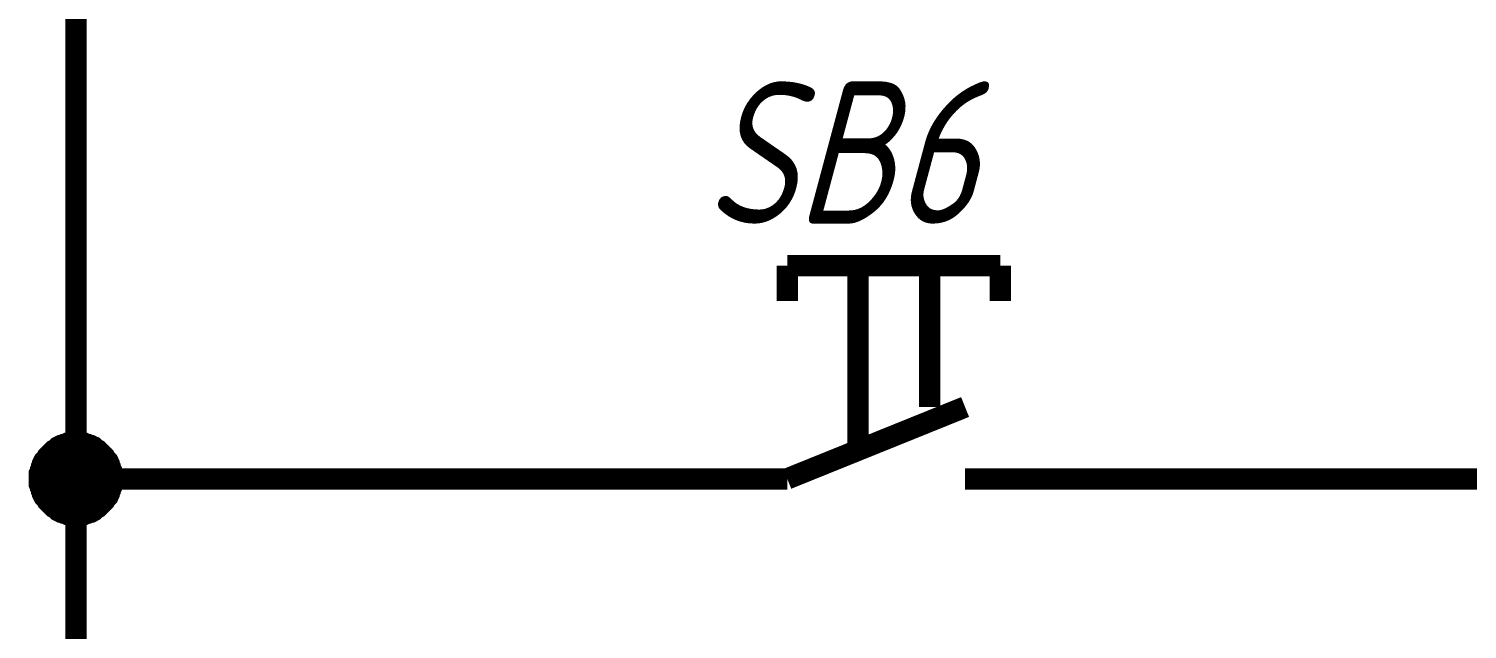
# Model space of a CAD drawing. Extents: x 196 to 1101, y 70 to 664.
# Drawn here: x 446.38 to 466.61, y 411.56 to 420 of the extents above; entities that cross this region are included whole.
import ezdxf

# ---------------------------------------------------------------- set-up
doc = ezdxf.new("R2010")
doc.units = 0
doc.header["$MEASUREMENT"] = 0
doc.layers.add('Sheet', color=255, linetype='CONTINUOUS')
doc.styles.add('GOST type A0', font='', dxfattribs={"oblique": 15, "height": 3.5})
doc.styles.get('GOST type A0').set_extended_font_data('GOST type A')

msp = doc.modelspace()

# ---------------------------------------------------------------- linework, layer by layer
at = {"layer": 'Sheet', "const_width": 0.3}
for points in [[(452.046, 476.18), (447.046, 476.18), (447.046, 461.175), (447.046, 453.672), (447.046, 443.669), (447.046, 433.681), (447.046, 423.677), (447.046, 413.673), (447.046, 401.169), (454.546, 401.169), (454.546, 401.169)], [(527.015, 463.676), (512.03, 463.676), (512.03, 456.173), (512.03, 446.169), (512.03, 436.181), (512.03, 426.178), (512.03, 413.673), (462.046, 413.673)], [(457.046, 416.671), (460.043, 416.671)], [(457.046, 416.671), (457.046, 416.174)], [(458.039, 414.171), (458.039, 416.671)], [(459.049, 414.683), (459.049, 416.671)], [(460.043, 416.671), (460.043, 416.174)], [(457.046, 413.673), (459.546, 414.683)], [(446.533, 413.673), (446.533, 413.704), (446.533, 413.72), (446.533, 413.751), (446.549, 413.782), (446.549, 413.798), (446.564, 413.829), (446.564, 413.844), (446.58, 413.875), (446.58, 413.891), (446.595, 413.922), (446.611, 413.938), (446.626, 413.953), (446.642, 413.984), (446.657, 414), (446.673, 414.015), (446.688, 414.031), (446.704, 414.046), (446.719, 414.062), (446.735, 414.077), (446.766, 414.093), (446.782, 414.108), (446.797, 414.124), (446.828, 414.139), (446.844, 414.139), (446.875, 414.155), (446.89, 414.155), (446.921, 414.171), (446.937, 414.171), (446.968, 414.186), (446.999, 414.186), (447.014, 414.186), (447.046, 414.186)], [(446.533, 413.673), (446.533, 413.704), (446.533, 413.72), (446.533, 413.751), (446.549, 413.782), (446.549, 413.798), (446.564, 413.829), (446.564, 413.844), (446.58, 413.875), (446.58, 413.891), (446.595, 413.922), (446.611, 413.938), (446.626, 413.953), (446.642, 413.984), (446.657, 414), (446.673, 414.015), (446.688, 414.031), (446.704, 414.046), (446.719, 414.062), (446.735, 414.077), (446.766, 414.093), (446.782, 414.108), (446.797, 414.124), (446.828, 414.139), (446.844, 414.139), (446.875, 414.155), (446.89, 414.155), (446.921, 414.171), (446.937, 414.171), (446.968, 414.186), (446.999, 414.186), (447.014, 414.186), (447.046, 414.186)], [(446.533, 413.673), (446.533, 413.704), (446.533, 413.72), (446.533, 413.751), (446.549, 413.782), (446.549, 413.798), (446.564, 413.829), (446.564, 413.844), (446.58, 413.875), (446.58, 413.891), (446.595, 413.922), (446.611, 413.938), (446.626, 413.953), (446.642, 413.984), (446.657, 414), (446.673, 414.015), (446.688, 414.031), (446.704, 414.046), (446.719, 414.062), (446.735, 414.077), (446.766, 414.093), (446.782, 414.108), (446.797, 414.124), (446.828, 414.139), (446.844, 414.139), (446.875, 414.155), (446.89, 414.155), (446.921, 414.171), (446.937, 414.171), (446.968, 414.186), (446.999, 414.186), (447.014, 414.186), (447.046, 414.186)], [(446.533, 413.673), (446.533, 413.704), (446.533, 413.72), (446.533, 413.751), (446.549, 413.782), (446.549, 413.798), (446.564, 413.829), (446.564, 413.844), (446.58, 413.875), (446.58, 413.891), (446.595, 413.922), (446.611, 413.938), (446.626, 413.953), (446.642, 413.984), (446.657, 414), (446.673, 414.015), (446.688, 414.031), (446.704, 414.046), (446.719, 414.062), (446.735, 414.077), (446.766, 414.093), (446.782, 414.108), (446.797, 414.124), (446.828, 414.139), (446.844, 414.139), (446.875, 414.155), (446.89, 414.155), (446.921, 414.171), (446.937, 414.171), (446.968, 414.186), (446.999, 414.186), (447.014, 414.186), (447.046, 414.186)], [(446.533, 413.673), (446.533, 413.704), (446.533, 413.72), (446.533, 413.751), (446.549, 413.782), (446.549, 413.798), (446.564, 413.829), (446.564, 413.844), (446.58, 413.875), (446.58, 413.891), (446.595, 413.922), (446.611, 413.938), (446.626, 413.953), (446.642, 413.984), (446.657, 414), (446.673, 414.015), (446.688, 414.031), (446.704, 414.046), (446.719, 414.062), (446.735, 414.077), (446.766, 414.093), (446.782, 414.108), (446.797, 414.124), (446.828, 414.139), (446.844, 414.139), (446.875, 414.155), (446.89, 414.155), (446.921, 414.171), (446.937, 414.171), (446.968, 414.186), (446.999, 414.186), (447.014, 414.186), (447.046, 414.186)], [(446.533, 413.673), (446.533, 413.704), (446.533, 413.72), (446.533, 413.751), (446.549, 413.782), (446.549, 413.798), (446.564, 413.829), (446.564, 413.844), (446.58, 413.875), (446.58, 413.891), (446.595, 413.922), (446.611, 413.938), (446.626, 413.953), (446.642, 413.984), (446.657, 414), (446.673, 414.015), (446.688, 414.031), (446.704, 414.046), (446.719, 414.062), (446.735, 414.077), (446.766, 414.093), (446.782, 414.108), (446.797, 414.124), (446.828, 414.139), (446.844, 414.139), (446.875, 414.155), (446.89, 414.155), (446.921, 414.171), (446.937, 414.171), (446.968, 414.186), (446.999, 414.186), (447.014, 414.186), (447.046, 414.186)], [(446.533, 413.673), (446.533, 413.704), (446.533, 413.72), (446.533, 413.751), (446.549, 413.782), (446.549, 413.798), (446.564, 413.829), (446.564, 413.844), (446.58, 413.875), (446.58, 413.891), (446.595, 413.922), (446.611, 413.938), (446.626, 413.953), (446.642, 413.984), (446.657, 414), (446.673, 414.015), (446.688, 414.031), (446.704, 414.046), (446.719, 414.062), (446.735, 414.077), (446.766, 414.093), (446.782, 414.108), (446.797, 414.124), (446.828, 414.139), (446.844, 414.139), (446.875, 414.155), (446.89, 414.155), (446.921, 414.171), (446.937, 414.171), (446.968, 414.186), (446.999, 414.186), (447.014, 414.186), (447.046, 414.186)], [(446.533, 413.673), (446.533, 413.704), (446.533, 413.72), (446.533, 413.751), (446.549, 413.782), (446.549, 413.798), (446.564, 413.829), (446.564, 413.844), (446.58, 413.875), (446.58, 413.891), (446.595, 413.922), (446.611, 413.938), (446.626, 413.953), (446.642, 413.984), (446.657, 414), (446.673, 414.015), (446.688, 414.031), (446.704, 414.046), (446.719, 414.062), (446.735, 414.077), (446.766, 414.093), (446.782, 414.108), (446.797, 414.124), (446.828, 414.139), (446.844, 414.139), (446.875, 414.155), (446.89, 414.155), (446.921, 414.171), (446.937, 414.171), (446.968, 414.186), (446.999, 414.186), (447.014, 414.186), (447.046, 414.186)], [(447.046, 414.186), (447.046, 414.186)], [(447.046, 414.186), (447.077, 414.186), (447.092, 414.186), (447.123, 414.186), (447.154, 414.171), (447.17, 414.171), (447.201, 414.155), (447.216, 414.155), (447.247, 414.139), (447.263, 414.139), (447.294, 414.124), (447.31, 414.108), (447.325, 414.093), (447.356, 414.077), (447.372, 414.062), (447.387, 414.046), (447.403, 414.031), (447.418, 414.015), (447.434, 414), (447.449, 413.984), (447.465, 413.953), (447.48, 413.938), (447.496, 413.922), (447.511, 413.891), (447.511, 413.875), (447.527, 413.844), (447.527, 413.829), (447.542, 413.798), (447.542, 413.782), (447.558, 413.751), (447.558, 413.72), (447.558, 413.704), (447.558, 413.673)], [(447.046, 414.186), (447.046, 414.186)], [(447.046, 414.186), (447.077, 414.186), (447.092, 414.186), (447.123, 414.186), (447.154, 414.171), (447.17, 414.171), (447.201, 414.155), (447.216, 414.155), (447.247, 414.139), (447.263, 414.139), (447.294, 414.124), (447.31, 414.108), (447.325, 414.093), (447.356, 414.077), (447.372, 414.062), (447.387, 414.046), (447.403, 414.031), (447.418, 414.015), (447.434, 414), (447.449, 413.984), (447.465, 413.953), (447.48, 413.938), (447.496, 413.922), (447.511, 413.891), (447.511, 413.875), (447.527, 413.844), (447.527, 413.829), (447.542, 413.798), (447.542, 413.782), (447.558, 413.751), (447.558, 413.72), (447.558, 413.704), (447.558, 413.673)], [(447.046, 414.186), (447.046, 414.186)], [(447.046, 414.186), (447.077, 414.186), (447.092, 414.186), (447.123, 414.186), (447.154, 414.171), (447.17, 414.171), (447.201, 414.155), (447.216, 414.155), (447.247, 414.139), (447.263, 414.139), (447.294, 414.124), (447.31, 414.108), (447.325, 414.093), (447.356, 414.077), (447.372, 414.062), (447.387, 414.046), (447.403, 414.031), (447.418, 414.015), (447.434, 414), (447.449, 413.984), (447.465, 413.953), (447.48, 413.938), (447.496, 413.922), (447.511, 413.891), (447.511, 413.875), (447.527, 413.844), (447.527, 413.829), (447.542, 413.798), (447.542, 413.782), (447.558, 413.751), (447.558, 413.72), (447.558, 413.704), (447.558, 413.673)], [(447.046, 414.186), (447.046, 414.186)], [(447.046, 414.186), (447.077, 414.186), (447.092, 414.186), (447.123, 414.186), (447.154, 414.171), (447.17, 414.171), (447.201, 414.155), (447.216, 414.155), (447.247, 414.139), (447.263, 414.139), (447.294, 414.124), (447.31, 414.108), (447.325, 414.093), (447.356, 414.077), (447.372, 414.062), (447.387, 414.046), (447.403, 414.031), (447.418, 414.015), (447.434, 414), (447.449, 413.984), (447.465, 413.953), (447.48, 413.938), (447.496, 413.922), (447.511, 413.891), (447.511, 413.875), (447.527, 413.844), (447.527, 413.829), (447.542, 413.798), (447.542, 413.782), (447.558, 413.751), (447.558, 413.72), (447.558, 413.704), (447.558, 413.673)], [(447.046, 414.186), (447.046, 414.186)], [(447.046, 414.186), (447.077, 414.186), (447.092, 414.186), (447.123, 414.186), (447.154, 414.171), (447.17, 414.171), (447.201, 414.155), (447.216, 414.155), (447.247, 414.139), (447.263, 414.139), (447.294, 414.124), (447.31, 414.108), (447.325, 414.093), (447.356, 414.077), (447.372, 414.062), (447.387, 414.046), (447.403, 414.031), (447.418, 414.015), (447.434, 414), (447.449, 413.984), (447.465, 413.953), (447.48, 413.938), (447.496, 413.922), (447.511, 413.891), (447.511, 413.875), (447.527, 413.844), (447.527, 413.829), (447.542, 413.798), (447.542, 413.782), (447.558, 413.751), (447.558, 413.72), (447.558, 413.704), (447.558, 413.673)], [(447.046, 414.186), (447.046, 414.186)], [(447.046, 414.186), (447.077, 414.186), (447.092, 414.186), (447.123, 414.186), (447.154, 414.171), (447.17, 414.171), (447.201, 414.155), (447.216, 414.155), (447.247, 414.139), (447.263, 414.139), (447.294, 414.124), (447.31, 414.108), (447.325, 414.093), (447.356, 414.077), (447.372, 414.062), (447.387, 414.046), (447.403, 414.031), (447.418, 414.015), (447.434, 414), (447.449, 413.984), (447.465, 413.953), (447.48, 413.938), (447.496, 413.922), (447.511, 413.891), (447.511, 413.875), (447.527, 413.844), (447.527, 413.829), (447.542, 413.798), (447.542, 413.782), (447.558, 413.751), (447.558, 413.72), (447.558, 413.704), (447.558, 413.673)], [(447.046, 414.186), (447.046, 414.186)], [(447.046, 414.186), (447.077, 414.186), (447.092, 414.186), (447.123, 414.186), (447.154, 414.171), (447.17, 414.171), (447.201, 414.155), (447.216, 414.155), (447.247, 414.139), (447.263, 414.139), (447.294, 414.124), (447.31, 414.108), (447.325, 414.093), (447.356, 414.077), (447.372, 414.062), (447.387, 414.046), (447.403, 414.031), (447.418, 414.015), (447.434, 414), (447.449, 413.984), (447.465, 413.953), (447.48, 413.938), (447.496, 413.922), (447.511, 413.891), (447.511, 413.875), (447.527, 413.844), (447.527, 413.829), (447.542, 413.798), (447.542, 413.782), (447.558, 413.751), (447.558, 413.72), (447.558, 413.704), (447.558, 413.673)], [(447.046, 414.186), (447.046, 414.186)], [(447.046, 414.186), (447.077, 414.186), (447.092, 414.186), (447.123, 414.186), (447.154, 414.171), (447.17, 414.171), (447.201, 414.155), (447.216, 414.155), (447.247, 414.139), (447.263, 414.139), (447.294, 414.124), (447.31, 414.108), (447.325, 414.093), (447.356, 414.077), (447.372, 414.062), (447.387, 414.046), (447.403, 414.031), (447.418, 414.015), (447.434, 414), (447.449, 413.984), (447.465, 413.953), (447.48, 413.938), (447.496, 413.922), (447.511, 413.891), (447.511, 413.875), (447.527, 413.844), (447.527, 413.829), (447.542, 413.798), (447.542, 413.782), (447.558, 413.751), (447.558, 413.72), (447.558, 413.704), (447.558, 413.673)], [(447.046, 413.161), (447.014, 413.161), (446.999, 413.161), (446.968, 413.161), (446.937, 413.176), (446.921, 413.176), (446.89, 413.192), (446.875, 413.192), (446.844, 413.207), (446.828, 413.207), (446.797, 413.223), (446.782, 413.238), (446.766, 413.254), (446.735, 413.27), (446.719, 413.285), (446.704, 413.301), (446.688, 413.316), (446.673, 413.332), (446.657, 413.347), (446.642, 413.363), (446.626, 413.394), (446.611, 413.409), (446.595, 413.425), (446.58, 413.456), (446.58, 413.471), (446.564, 413.503), (446.564, 413.518), (446.549, 413.549), (446.549, 413.565), (446.533, 413.596), (446.533, 413.627), (446.533, 413.642), (446.533, 413.673)], [(446.533, 413.673), (446.533, 413.673)], [(447.046, 413.161), (447.014, 413.161), (446.999, 413.161), (446.968, 413.161), (446.937, 413.176), (446.921, 413.176), (446.89, 413.192), (446.875, 413.192), (446.844, 413.207), (446.828, 413.207), (446.797, 413.223), (446.782, 413.238), (446.766, 413.254), (446.735, 413.27), (446.719, 413.285), (446.704, 413.301), (446.688, 413.316), (446.673, 413.332), (446.657, 413.347), (446.642, 413.363), (446.626, 413.394), (446.611, 413.409), (446.595, 413.425), (446.58, 413.456), (446.58, 413.471), (446.564, 413.503), (446.564, 413.518), (446.549, 413.549), (446.549, 413.565), (446.533, 413.596), (446.533, 413.627), (446.533, 413.642), (446.533, 413.673)], [(446.533, 413.673), (446.533, 413.673)], [(447.046, 413.161), (447.014, 413.161), (446.999, 413.161), (446.968, 413.161), (446.937, 413.176), (446.921, 413.176), (446.89, 413.192), (446.875, 413.192), (446.844, 413.207), (446.828, 413.207), (446.797, 413.223), (446.782, 413.238), (446.766, 413.254), (446.735, 413.27), (446.719, 413.285), (446.704, 413.301), (446.688, 413.316), (446.673, 413.332), (446.657, 413.347), (446.642, 413.363), (446.626, 413.394), (446.611, 413.409), (446.595, 413.425), (446.58, 413.456), (446.58, 413.471), (446.564, 413.503), (446.564, 413.518), (446.549, 413.549), (446.549, 413.565), (446.533, 413.596), (446.533, 413.627), (446.533, 413.642), (446.533, 413.673)], [(446.533, 413.673), (446.533, 413.673)], [(447.046, 413.161), (447.014, 413.161), (446.999, 413.161), (446.968, 413.161), (446.937, 413.176), (446.921, 413.176), (446.89, 413.192), (446.875, 413.192), (446.844, 413.207), (446.828, 413.207), (446.797, 413.223), (446.782, 413.238), (446.766, 413.254), (446.735, 413.27), (446.719, 413.285), (446.704, 413.301), (446.688, 413.316), (446.673, 413.332), (446.657, 413.347), (446.642, 413.363), (446.626, 413.394), (446.611, 413.409), (446.595, 413.425), (446.58, 413.456), (446.58, 413.471), (446.564, 413.503), (446.564, 413.518), (446.549, 413.549), (446.549, 413.565), (446.533, 413.596), (446.533, 413.627), (446.533, 413.642), (446.533, 413.673)], [(446.533, 413.673), (446.533, 413.673)], [(447.046, 413.161), (447.014, 413.161), (446.999, 413.161), (446.968, 413.161), (446.937, 413.176), (446.921, 413.176), (446.89, 413.192), (446.875, 413.192), (446.844, 413.207), (446.828, 413.207), (446.797, 413.223), (446.782, 413.238), (446.766, 413.254), (446.735, 413.27), (446.719, 413.285), (446.704, 413.301), (446.688, 413.316), (446.673, 413.332), (446.657, 413.347), (446.642, 413.363), (446.626, 413.394), (446.611, 413.409), (446.595, 413.425), (446.58, 413.456), (446.58, 413.471), (446.564, 413.503), (446.564, 413.518), (446.549, 413.549), (446.549, 413.565), (446.533, 413.596), (446.533, 413.627), (446.533, 413.642), (446.533, 413.673)], [(446.533, 413.673), (446.533, 413.673)], [(447.046, 413.161), (447.014, 413.161), (446.999, 413.161), (446.968, 413.161), (446.937, 413.176), (446.921, 413.176), (446.89, 413.192), (446.875, 413.192), (446.844, 413.207), (446.828, 413.207), (446.797, 413.223), (446.782, 413.238), (446.766, 413.254), (446.735, 413.27), (446.719, 413.285), (446.704, 413.301), (446.688, 413.316), (446.673, 413.332), (446.657, 413.347), (446.642, 413.363), (446.626, 413.394), (446.611, 413.409), (446.595, 413.425), (446.58, 413.456), (446.58, 413.471), (446.564, 413.503), (446.564, 413.518), (446.549, 413.549), (446.549, 413.565), (446.533, 413.596), (446.533, 413.627), (446.533, 413.642), (446.533, 413.673)], [(446.533, 413.673), (446.533, 413.673)], [(447.046, 413.161), (447.014, 413.161), (446.999, 413.161), (446.968, 413.161), (446.937, 413.176), (446.921, 413.176), (446.89, 413.192), (446.875, 413.192), (446.844, 413.207), (446.828, 413.207), (446.797, 413.223), (446.782, 413.238), (446.766, 413.254), (446.735, 413.27), (446.719, 413.285), (446.704, 413.301), (446.688, 413.316), (446.673, 413.332), (446.657, 413.347), (446.642, 413.363), (446.626, 413.394), (446.611, 413.409), (446.595, 413.425), (446.58, 413.456), (446.58, 413.471), (446.564, 413.503), (446.564, 413.518), (446.549, 413.549), (446.549, 413.565), (446.533, 413.596), (446.533, 413.627), (446.533, 413.642), (446.533, 413.673)], [(446.533, 413.673), (446.533, 413.673)], [(447.046, 413.161), (447.014, 413.161), (446.999, 413.161), (446.968, 413.161), (446.937, 413.176), (446.921, 413.176), (446.89, 413.192), (446.875, 413.192), (446.844, 413.207), (446.828, 413.207), (446.797, 413.223), (446.782, 413.238), (446.766, 413.254), (446.735, 413.27), (446.719, 413.285), (446.704, 413.301), (446.688, 413.316), (446.673, 413.332), (446.657, 413.347), (446.642, 413.363), (446.626, 413.394), (446.611, 413.409), (446.595, 413.425), (446.58, 413.456), (446.58, 413.471), (446.564, 413.503), (446.564, 413.518), (446.549, 413.549), (446.549, 413.565), (446.533, 413.596), (446.533, 413.627), (446.533, 413.642), (446.533, 413.673)], [(446.533, 413.673), (446.533, 413.673)], [(454.546, 413.673), (447.046, 413.673)], [(447.558, 413.673), (447.558, 413.642), (447.558, 413.627), (447.558, 413.596), (447.542, 413.565), (447.542, 413.549), (447.527, 413.518), (447.527, 413.503), (447.511, 413.471), (447.511, 413.456), (447.496, 413.425), (447.48, 413.409), (447.465, 413.394), (447.449, 413.363), (447.434, 413.347), (447.418, 413.332), (447.403, 413.316), (447.387, 413.301), (447.372, 413.285), (447.356, 413.27), (447.325, 413.254), (447.31, 413.238), (447.294, 413.223), (447.263, 413.207), (447.247, 413.207), (447.216, 413.192), (447.201, 413.192), (447.17, 413.176), (447.154, 413.176), (447.123, 413.161), (447.092, 413.161), (447.077, 413.161), (447.046, 413.161)], [(447.558, 413.673), (447.558, 413.642), (447.558, 413.627), (447.558, 413.596), (447.542, 413.565), (447.542, 413.549), (447.527, 413.518), (447.527, 413.503), (447.511, 413.471), (447.511, 413.456), (447.496, 413.425), (447.48, 413.409), (447.465, 413.394), (447.449, 413.363), (447.434, 413.347), (447.418, 413.332), (447.403, 413.316), (447.387, 413.301), (447.372, 413.285), (447.356, 413.27), (447.325, 413.254), (447.31, 413.238), (447.294, 413.223), (447.263, 413.207), (447.247, 413.207), (447.216, 413.192), (447.201, 413.192), (447.17, 413.176), (447.154, 413.176), (447.123, 413.161), (447.092, 413.161), (447.077, 413.161), (447.046, 413.161)], [(447.558, 413.673), (447.558, 413.642), (447.558, 413.627), (447.558, 413.596), (447.542, 413.565), (447.542, 413.549), (447.527, 413.518), (447.527, 413.503), (447.511, 413.471), (447.511, 413.456), (447.496, 413.425), (447.48, 413.409), (447.465, 413.394), (447.449, 413.363), (447.434, 413.347), (447.418, 413.332), (447.403, 413.316), (447.387, 413.301), (447.372, 413.285), (447.356, 413.27), (447.325, 413.254), (447.31, 413.238), (447.294, 413.223), (447.263, 413.207), (447.247, 413.207), (447.216, 413.192), (447.201, 413.192), (447.17, 413.176), (447.154, 413.176), (447.123, 413.161), (447.092, 413.161), (447.077, 413.161), (447.046, 413.161)], [(447.558, 413.673), (447.558, 413.642), (447.558, 413.627), (447.558, 413.596), (447.542, 413.565), (447.542, 413.549), (447.527, 413.518), (447.527, 413.503), (447.511, 413.471), (447.511, 413.456), (447.496, 413.425), (447.48, 413.409), (447.465, 413.394), (447.449, 413.363), (447.434, 413.347), (447.418, 413.332), (447.403, 413.316), (447.387, 413.301), (447.372, 413.285), (447.356, 413.27), (447.325, 413.254), (447.31, 413.238), (447.294, 413.223), (447.263, 413.207), (447.247, 413.207), (447.216, 413.192), (447.201, 413.192), (447.17, 413.176), (447.154, 413.176), (447.123, 413.161), (447.092, 413.161), (447.077, 413.161), (447.046, 413.161)], [(447.558, 413.673), (447.558, 413.642), (447.558, 413.627), (447.558, 413.596), (447.542, 413.565), (447.542, 413.549), (447.527, 413.518), (447.527, 413.503), (447.511, 413.471), (447.511, 413.456), (447.496, 413.425), (447.48, 413.409), (447.465, 413.394), (447.449, 413.363), (447.434, 413.347), (447.418, 413.332), (447.403, 413.316), (447.387, 413.301), (447.372, 413.285), (447.356, 413.27), (447.325, 413.254), (447.31, 413.238), (447.294, 413.223), (447.263, 413.207), (447.247, 413.207), (447.216, 413.192), (447.201, 413.192), (447.17, 413.176), (447.154, 413.176), (447.123, 413.161), (447.092, 413.161), (447.077, 413.161), (447.046, 413.161)], [(447.558, 413.673), (447.558, 413.642), (447.558, 413.627), (447.558, 413.596), (447.542, 413.565), (447.542, 413.549), (447.527, 413.518), (447.527, 413.503), (447.511, 413.471), (447.511, 413.456), (447.496, 413.425), (447.48, 413.409), (447.465, 413.394), (447.449, 413.363), (447.434, 413.347), (447.418, 413.332), (447.403, 413.316), (447.387, 413.301), (447.372, 413.285), (447.356, 413.27), (447.325, 413.254), (447.31, 413.238), (447.294, 413.223), (447.263, 413.207), (447.247, 413.207), (447.216, 413.192), (447.201, 413.192), (447.17, 413.176), (447.154, 413.176), (447.123, 413.161), (447.092, 413.161), (447.077, 413.161), (447.046, 413.161)], [(447.558, 413.673), (447.558, 413.642), (447.558, 413.627), (447.558, 413.596), (447.542, 413.565), (447.542, 413.549), (447.527, 413.518), (447.527, 413.503), (447.511, 413.471), (447.511, 413.456), (447.496, 413.425), (447.48, 413.409), (447.465, 413.394), (447.449, 413.363), (447.434, 413.347), (447.418, 413.332), (447.403, 413.316), (447.387, 413.301), (447.372, 413.285), (447.356, 413.27), (447.325, 413.254), (447.31, 413.238), (447.294, 413.223), (447.263, 413.207), (447.247, 413.207), (447.216, 413.192), (447.201, 413.192), (447.17, 413.176), (447.154, 413.176), (447.123, 413.161), (447.092, 413.161), (447.077, 413.161), (447.046, 413.161)], [(447.558, 413.673), (447.558, 413.642), (447.558, 413.627), (447.558, 413.596), (447.542, 413.565), (447.542, 413.549), (447.527, 413.518), (447.527, 413.503), (447.511, 413.471), (447.511, 413.456), (447.496, 413.425), (447.48, 413.409), (447.465, 413.394), (447.449, 413.363), (447.434, 413.347), (447.418, 413.332), (447.403, 413.316), (447.387, 413.301), (447.372, 413.285), (447.356, 413.27), (447.325, 413.254), (447.31, 413.238), (447.294, 413.223), (447.263, 413.207), (447.247, 413.207), (447.216, 413.192), (447.201, 413.192), (447.17, 413.176), (447.154, 413.176), (447.123, 413.161), (447.092, 413.161), (447.077, 413.161), (447.046, 413.161)], [(447.558, 413.673), (447.558, 413.673), (447.558, 413.673), (447.558, 413.673), (447.558, 413.673), (447.558, 413.673), (447.558, 413.673), (447.558, 413.673), (447.558, 413.673), (447.558, 413.673), (447.558, 413.673), (447.558, 413.673), (447.558, 413.673), (447.558, 413.673), (447.558, 413.673), (447.558, 413.673), (447.558, 413.673), (447.558, 413.673), (447.558, 413.673), (447.558, 413.673), (447.558, 413.673), (447.558, 413.673), (447.558, 413.673), (447.558, 413.673), (447.558, 413.673), (447.558, 413.673), (447.558, 413.673), (447.558, 413.673), (447.558, 413.673), (447.558, 413.673), (447.558, 413.673), (447.558, 413.673), (447.558, 413.673)], [(447.558, 413.673), (447.558, 413.673)], [(447.558, 413.673), (447.558, 413.673), (447.558, 413.673), (447.558, 413.673), (447.558, 413.673), (447.558, 413.673), (447.558, 413.673), (447.558, 413.673), (447.558, 413.673), (447.558, 413.673), (447.558, 413.673), (447.558, 413.673), (447.558, 413.673), (447.558, 413.673), (447.558, 413.673), (447.558, 413.673), (447.558, 413.673), (447.558, 413.673), (447.558, 413.673), (447.558, 413.673), (447.558, 413.673), (447.558, 413.673), (447.558, 413.673), (447.558, 413.673), (447.558, 413.673), (447.558, 413.673), (447.558, 413.673), (447.558, 413.673), (447.558, 413.673), (447.558, 413.673), (447.558, 413.673), (447.558, 413.673), (447.558, 413.673)], [(447.558, 413.673), (447.558, 413.673)], [(447.558, 413.673), (447.558, 413.673), (447.558, 413.673), (447.558, 413.673), (447.558, 413.673), (447.558, 413.673), (447.558, 413.673), (447.558, 413.673), (447.558, 413.673), (447.558, 413.673), (447.558, 413.673), (447.558, 413.673), (447.558, 413.673), (447.558, 413.673), (447.558, 413.673), (447.558, 413.673), (447.558, 413.673), (447.558, 413.673), (447.558, 413.673), (447.558, 413.673), (447.558, 413.673), (447.558, 413.673), (447.558, 413.673), (447.558, 413.673), (447.558, 413.673), (447.558, 413.673), (447.558, 413.673), (447.558, 413.673), (447.558, 413.673), (447.558, 413.673), (447.558, 413.673), (447.558, 413.673), (447.558, 413.673)], [(447.558, 413.673), (447.558, 413.673)], [(447.558, 413.673), (447.558, 413.673), (447.558, 413.673), (447.558, 413.673), (447.558, 413.673), (447.558, 413.673), (447.558, 413.673), (447.558, 413.673), (447.558, 413.673), (447.558, 413.673), (447.558, 413.673), (447.558, 413.673), (447.558, 413.673), (447.558, 413.673), (447.558, 413.673), (447.558, 413.673), (447.558, 413.673), (447.558, 413.673), (447.558, 413.673), (447.558, 413.673), (447.558, 413.673), (447.558, 413.673), (447.558, 413.673), (447.558, 413.673), (447.558, 413.673), (447.558, 413.673), (447.558, 413.673), (447.558, 413.673), (447.558, 413.673), (447.558, 413.673), (447.558, 413.673), (447.558, 413.673), (447.558, 413.673)], [(447.558, 413.673), (447.558, 413.673)], [(447.558, 413.673), (447.558, 413.673), (447.558, 413.673), (447.558, 413.673), (447.558, 413.673), (447.558, 413.673), (447.558, 413.673), (447.558, 413.673), (447.558, 413.673), (447.558, 413.673), (447.558, 413.673), (447.558, 413.673), (447.558, 413.673), (447.558, 413.673), (447.558, 413.673), (447.558, 413.673), (447.558, 413.673), (447.558, 413.673), (447.558, 413.673), (447.558, 413.673), (447.558, 413.673), (447.558, 413.673), (447.558, 413.673), (447.558, 413.673), (447.558, 413.673), (447.558, 413.673), (447.558, 413.673), (447.558, 413.673), (447.558, 413.673), (447.558, 413.673), (447.558, 413.673), (447.558, 413.673), (447.558, 413.673)], [(447.558, 413.673), (447.558, 413.673)], [(447.558, 413.673), (447.558, 413.673), (447.558, 413.673), (447.558, 413.673), (447.558, 413.673), (447.558, 413.673), (447.558, 413.673), (447.558, 413.673), (447.558, 413.673), (447.558, 413.673), (447.558, 413.673), (447.558, 413.673), (447.558, 413.673), (447.558, 413.673), (447.558, 413.673), (447.558, 413.673), (447.558, 413.673), (447.558, 413.673), (447.558, 413.673), (447.558, 413.673), (447.558, 413.673), (447.558, 413.673), (447.558, 413.673), (447.558, 413.673), (447.558, 413.673), (447.558, 413.673), (447.558, 413.673), (447.558, 413.673), (447.558, 413.673), (447.558, 413.673), (447.558, 413.673), (447.558, 413.673), (447.558, 413.673)], [(447.558, 413.673), (447.558, 413.673)], [(447.558, 413.673), (447.558, 413.673), (447.558, 413.673), (447.558, 413.673), (447.558, 413.673), (447.558, 413.673), (447.558, 413.673), (447.558, 413.673), (447.558, 413.673), (447.558, 413.673), (447.558, 413.673), (447.558, 413.673), (447.558, 413.673), (447.558, 413.673), (447.558, 413.673), (447.558, 413.673), (447.558, 413.673), (447.558, 413.673), (447.558, 413.673), (447.558, 413.673), (447.558, 413.673), (447.558, 413.673), (447.558, 413.673), (447.558, 413.673), (447.558, 413.673), (447.558, 413.673), (447.558, 413.673), (447.558, 413.673), (447.558, 413.673), (447.558, 413.673), (447.558, 413.673), (447.558, 413.673), (447.558, 413.673)], [(447.558, 413.673), (447.558, 413.673)], [(447.558, 413.673), (447.558, 413.673), (447.558, 413.673), (447.558, 413.673), (447.558, 413.673), (447.558, 413.673), (447.558, 413.673), (447.558, 413.673), (447.558, 413.673), (447.558, 413.673), (447.558, 413.673), (447.558, 413.673), (447.558, 413.673), (447.558, 413.673), (447.558, 413.673), (447.558, 413.673), (447.558, 413.673), (447.558, 413.673), (447.558, 413.673), (447.558, 413.673), (447.558, 413.673), (447.558, 413.673), (447.558, 413.673), (447.558, 413.673), (447.558, 413.673), (447.558, 413.673), (447.558, 413.673), (447.558, 413.673), (447.558, 413.673), (447.558, 413.673), (447.558, 413.673), (447.558, 413.673), (447.558, 413.673)], [(447.558, 413.673), (447.558, 413.673)], [(457.046, 413.673), (454.546, 413.673)], [(459.546, 413.673), (462.046, 413.673)]]:
    msp.add_lwpolyline(points, dxfattribs=at)
at = {"layer": 'Sheet', "const_width": 0.508}
msp.add_lwpolyline([(446.682, 413.683, 1), (447.19, 413.683, 1)], format="xyb", close=True, dxfattribs=at)

# ---------------------------------------------------------------- texts
at = {"layer": 'Sheet', "style": 'GOST type A0', "oblique": 15}
msp.add_text('SB6', height=2, dxfattribs=at).set_placement((455.881, 417.262))

doc.saveas('drawing.dxf')
